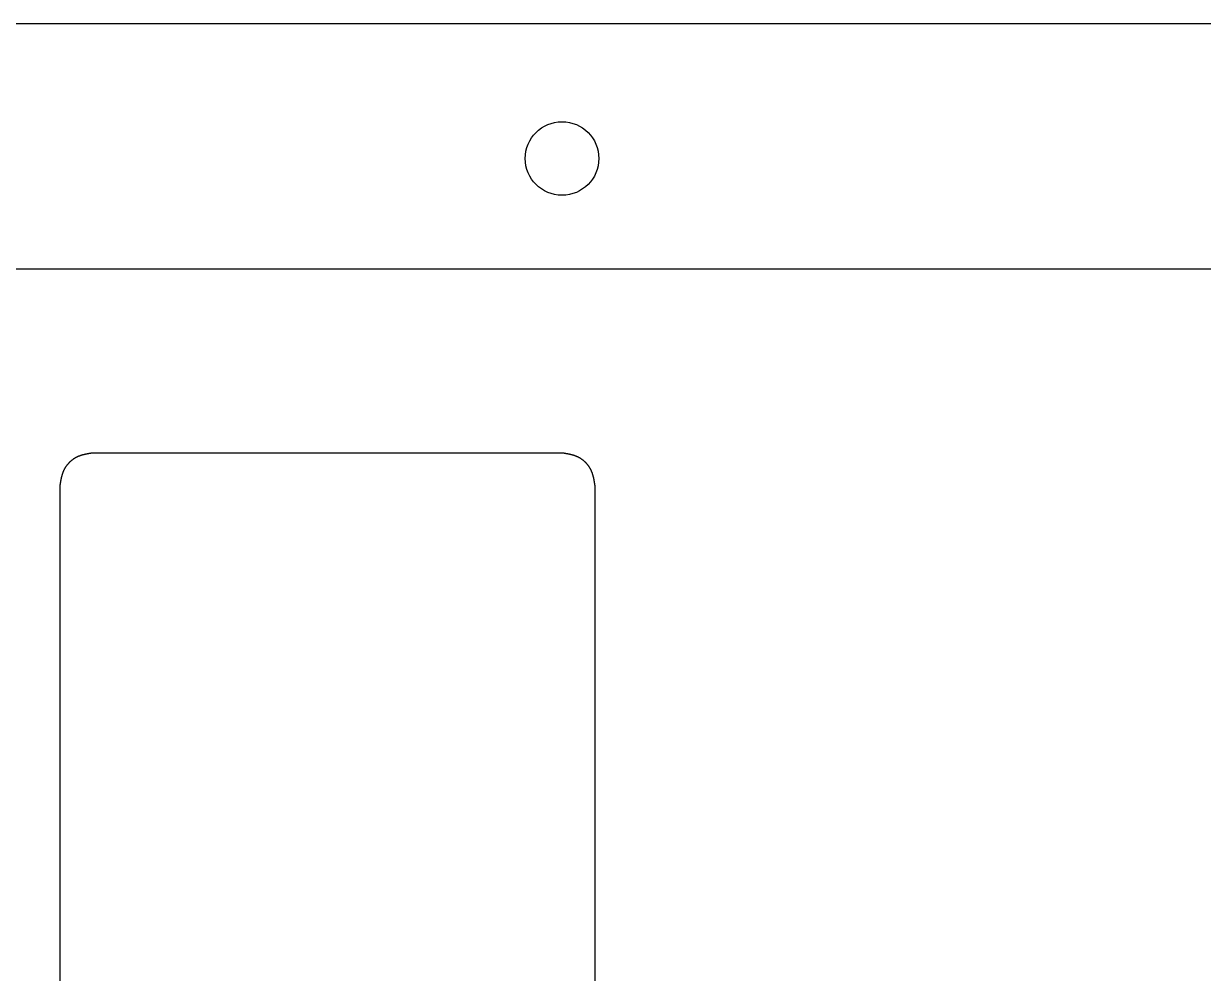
# Model space of a CAD drawing. Extents: x 63 to 788, y 423 to 1014.
# Drawn here: x 523.7 to 571.8, y 842.35 to 881.1 of the extents above; entities that cross this region are included whole.
import ezdxf

# ---------------------------------------------------------------- set-up
doc = ezdxf.new("R2010")
doc.units = 0
doc.header["$MEASUREMENT"] = 0
doc.layers.get('0').update_dxf_attribs({"linetype": 'CONTINUOUS'})
doc.layers.add('LAYER_1', color=7, linetype='CONTINUOUS')

msp = doc.modelspace()

# ---------------------------------------------------------------- linework, layer by layer
at = {"color": 1, "linetype": 'Continuous'}
msp.add_lwpolyline([(424.051, 874.094, -0.414214), (431.051, 881.094), (435.551, 881.094), (584.571, 881.094, -0.414214), (585.571, 880.094), (585.571, 879.766, 0.414214), (587.071, 878.266), (618.771, 878.266, 0.414214), (620.271, 879.766)], format="xyb", dxfattribs=at)
msp.add_lwpolyline([(608.271, 871.094), (770.79, 871.094, -0.414214), (772.29, 869.594), (772.29, 775.254, -0.414214), (770.79, 773.754), (697.651, 773.754), (602.921, 753.619), (508.191, 773.754), (435.551, 773.754, -0.414214), (434.051, 775.254), (434.051, 869.594, -0.414214), (435.551, 871.094), (597.571, 871.094)], format="xyb", close=True, dxfattribs=at)
msp.add_circle((545.65, 875.594), 1.5, dxfattribs=at)
at = {"layer": 'LAYER_1', "color": 1}
msp.add_lwpolyline([(545.661, 863.579), (545.661, 863.579)], close=True, dxfattribs=at)
for points in [[(526.512, 863.579, 0), (526.501, 863.577, 0), (526.489, 863.576, 0), (526.477, 863.574, 0), (526.465, 863.572, 0), (526.454, 863.57, 0), (526.442, 863.568, 0), (526.43, 863.566, 0), (526.419, 863.564, 0), (526.407, 863.563, 0), (526.395, 863.561, 0), (526.383, 863.559, 0), (526.372, 863.557, 0), (526.36, 863.555, 0), (526.348, 863.553, 0), (526.337, 863.551, 0), (526.325, 863.549, 0), (526.314, 863.547, 0), (526.302, 863.544, 0), (526.29, 863.542, 0), (526.279, 863.54, 0), (526.267, 863.538, 0), (526.256, 863.535, 0), (526.244, 863.533, 0), (526.233, 863.531, 0), (526.221, 863.528, 0), (526.21, 863.526, 0), (526.198, 863.523, 0), (526.187, 863.521, 0), (526.175, 863.518, 0), (526.164, 863.515, 0), (526.153, 863.513, 0), (526.141, 863.51, 0), (526.13, 863.507, 0), (526.119, 863.504, 0), (526.107, 863.501, 0), (526.096, 863.498, 0), (526.085, 863.495, 0), (526.074, 863.491, 0), (526.063, 863.488, 0), (526.051, 863.485, 0), (526.04, 863.481, 0), (526.029, 863.478, 0), (526.018, 863.474, 0), (526.007, 863.47, 0), (525.996, 863.466, 0), (525.985, 863.463, 0), (525.974, 863.459, 0), (525.964, 863.454, 0), (525.953, 863.45, 0), (525.942, 863.446, 0), (525.931, 863.442, 0), (525.921, 863.437, 0), (525.91, 863.432, 0), (525.899, 863.428, 0), (525.889, 863.423, 0), (525.878, 863.418, 0), (525.868, 863.413, 0), (525.857, 863.408, 0), (525.847, 863.403, 0), (525.837, 863.397, 0), (525.826, 863.392, 0), (525.816, 863.386, 0), (525.806, 863.38, 0), (525.796, 863.374, 0), (525.786, 863.368, 0), (525.776, 863.362, 0), (525.766, 863.356, 0), (525.756, 863.35, 0), (525.746, 863.343, 0), (525.736, 863.337, 0), (525.726, 863.33, 0), (525.716, 863.323, 0), (525.707, 863.316, 0), (525.697, 863.309, 0), (525.688, 863.302, 0), (525.678, 863.295, 0), (525.669, 863.288, 0), (525.66, 863.281, 0), (525.65, 863.273, 0), (525.641, 863.266, 0), (525.632, 863.258, 0), (525.623, 863.25, 0), (525.614, 863.242, 0), (525.605, 863.234, 0), (525.596, 863.226, 0), (525.588, 863.218, 0), (525.579, 863.21, 0), (525.571, 863.202, 0), (525.562, 863.193, 0), (525.554, 863.185, 0), (525.545, 863.176, 0), (525.537, 863.168, 0), (525.529, 863.159, 0), (525.521, 863.15, 0), (525.513, 863.141, 0), (525.505, 863.132, 0), (525.497, 863.123, 0), (525.49, 863.114, 0), (525.482, 863.105, 0), (525.475, 863.096, 0), (525.467, 863.086, 0), (525.46, 863.077, 0), (525.453, 863.068, 0), (525.446, 863.058, 0), (525.439, 863.049, 0), (525.432, 863.039, 0), (525.425, 863.029, 0), (525.419, 863.019, 0), (525.412, 863.01, 0), (525.406, 863, 0), (525.399, 862.99, 0), (525.393, 862.98, 0), (525.387, 862.97, 0), (525.381, 862.96, 0), (525.375, 862.95, 0), (525.369, 862.939, 0), (525.364, 862.929, 0), (525.358, 862.919, 0), (525.353, 862.908, 0), (525.347, 862.898, 0), (525.342, 862.888, 0), (525.337, 862.877, 0), (525.332, 862.867, 0), (525.328, 862.856, 0), (525.323, 862.845, 0), (525.318, 862.835, 0), (525.314, 862.824, 0), (525.309, 862.813, 0), (525.305, 862.803, 0), (525.301, 862.792, 0), (525.297, 862.781, 0), (525.293, 862.77, 0), (525.289, 862.759, 0), (525.285, 862.748, 0), (525.281, 862.737, 0), (525.278, 862.726, 0), (525.274, 862.715, 0), (525.271, 862.704, 0), (525.267, 862.693, 0), (525.264, 862.682, 0), (525.261, 862.671, 0), (525.257, 862.659, 0), (525.254, 862.648, 0), (525.251, 862.637, 0), (525.248, 862.626, 0), (525.245, 862.614, 0), (525.243, 862.603, 0), (525.24, 862.591, 0), (525.237, 862.58, 0), (525.234, 862.569, 0), (525.232, 862.557, 0), (525.229, 862.546, 0), (525.227, 862.534, 0), (525.224, 862.523, 0), (525.222, 862.511, 0), (525.22, 862.5, 0), (525.217, 862.488, 0), (525.215, 862.477, 0), (525.213, 862.465, 0), (525.211, 862.453, 0), (525.209, 862.442, 0), (525.207, 862.43, 0), (525.205, 862.419, 0), (525.202, 862.407, 0), (525.2, 862.395, 0), (525.198, 862.384, 0), (525.197, 862.372, 0), (525.195, 862.36, 0), (525.193, 862.349, 0), (525.191, 862.337, 0), (525.189, 862.325, 0), (525.187, 862.313, 0), (525.185, 862.302, 0), (525.183, 862.29, 0), (525.181, 862.278, 0), (525.18, 862.267, 0), (525.178, 862.255, 0), (525.176, 862.243, 0), (525.176, 861.602, 0), (525.176, 860.949, 0), (525.176, 860.296, 0), (525.176, 859.644, 0), (525.176, 858.991, 0), (525.176, 858.339, 0), (525.176, 857.686, 0), (525.176, 857.033, 0), (525.176, 856.381, 0), (525.176, 855.728, 0), (525.176, 855.076, 0), (525.176, 854.423, 0), (525.176, 853.77, 0), (525.176, 853.118, 0), (525.176, 852.465, 0), (525.176, 851.813, 0), (525.176, 851.16, 0), (525.176, 850.507, 0), (525.176, 849.855, 0), (525.176, 849.202, 0), (525.176, 848.55, 0), (525.176, 847.897, 0), (525.176, 847.244, 0), (525.176, 846.592, 0), (525.176, 845.939, 0), (525.176, 845.287, 0), (525.176, 844.634, 0), (525.176, 843.981, 0), (525.176, 843.329, 0), (525.176, 842.676, 0), (525.176, 842.024, 0)], [(546.998, 841.849, 0), (546.998, 842.502, 0), (546.998, 843.154, 0), (546.998, 843.807, 0), (546.998, 844.46, 0), (546.998, 845.112, 0), (546.998, 845.765, 0), (546.998, 846.417, 0), (546.998, 847.07, 0), (546.998, 847.723, 0), (546.998, 848.375, 0), (546.998, 849.028, 0), (546.998, 849.68, 0), (546.998, 850.333, 0), (546.998, 850.986, 0), (546.998, 851.638, 0), (546.998, 852.291, 0), (546.998, 852.943, 0), (546.998, 853.596, 0), (546.998, 854.249, 0), (546.998, 854.901, 0), (546.998, 855.554, 0), (546.998, 856.206, 0), (546.998, 856.859, 0), (546.998, 857.512, 0), (546.998, 858.164, 0), (546.998, 858.817, 0), (546.998, 859.469, 0), (546.998, 860.122, 0), (546.998, 860.775, 0), (546.998, 861.427, 0), (546.998, 862.08, 0), (546.996, 862.252, 0), (546.995, 862.263, 0), (546.993, 862.275, 0), (546.991, 862.287, 0), (546.989, 862.299, 0), (546.987, 862.31, 0), (546.985, 862.322, 0), (546.984, 862.334, 0), (546.982, 862.345, 0), (546.98, 862.357, 0), (546.978, 862.369, 0), (546.976, 862.38, 0), (546.974, 862.392, 0), (546.972, 862.404, 0), (546.97, 862.415, 0), (546.968, 862.427, 0), (546.966, 862.439, 0), (546.964, 862.45, 0), (546.961, 862.462, 0), (546.959, 862.474, 0), (546.957, 862.485, 0), (546.955, 862.497, 0), (546.952, 862.508, 0), (546.95, 862.52, 0), (546.948, 862.531, 0), (546.945, 862.543, 0), (546.943, 862.554, 0), (546.94, 862.566, 0), (546.937, 862.577, 0), (546.935, 862.588, 0), (546.932, 862.6, 0), (546.929, 862.611, 0), (546.926, 862.622, 0), (546.923, 862.634, 0), (546.92, 862.645, 0), (546.917, 862.656, 0), (546.914, 862.668, 0), (546.911, 862.679, 0), (546.908, 862.69, 0), (546.904, 862.701, 0), (546.901, 862.712, 0), (546.897, 862.723, 0), (546.894, 862.734, 0), (546.89, 862.745, 0), (546.886, 862.756, 0), (546.882, 862.767, 0), (546.878, 862.778, 0), (546.874, 862.789, 0), (546.87, 862.8, 0), (546.866, 862.81, 0), (546.861, 862.821, 0), (546.857, 862.832, 0), (546.852, 862.843, 0), (546.848, 862.853, 0), (546.843, 862.864, 0), (546.838, 862.874, 0), (546.833, 862.885, 0), (546.828, 862.895, 0), (546.822, 862.906, 0), (546.817, 862.916, 0), (546.812, 862.926, 0), (546.806, 862.937, 0), (546.8, 862.947, 0), (546.794, 862.957, 0), (546.788, 862.967, 0), (546.782, 862.977, 0), (546.776, 862.987, 0), (546.77, 862.997, 0), (546.764, 863.007, 0), (546.757, 863.017, 0), (546.75, 863.027, 0), (546.744, 863.036, 0), (546.737, 863.046, 0), (546.73, 863.056, 0), (546.723, 863.065, 0), (546.716, 863.075, 0), (546.708, 863.084, 0), (546.701, 863.093, 0), (546.694, 863.103, 0), (546.686, 863.112, 0), (546.678, 863.121, 0), (546.671, 863.13, 0), (546.663, 863.139, 0), (546.655, 863.148, 0), (546.647, 863.157, 0), (546.639, 863.165, 0), (546.631, 863.174, 0), (546.622, 863.183, 0), (546.614, 863.191, 0), (546.606, 863.199, 0), (546.597, 863.208, 0), (546.588, 863.216, 0), (546.58, 863.224, 0), (546.571, 863.232, 0), (546.562, 863.24, 0), (546.553, 863.248, 0), (546.544, 863.256, 0), (546.535, 863.263, 0), (546.526, 863.271, 0), (546.517, 863.279, 0), (546.507, 863.286, 0), (546.498, 863.293, 0), (546.489, 863.301, 0), (546.479, 863.308, 0), (546.47, 863.315, 0), (546.46, 863.322, 0), (546.45, 863.328, 0), (546.441, 863.335, 0), (546.431, 863.342, 0), (546.421, 863.348, 0), (546.411, 863.354, 0), (546.401, 863.361, 0), (546.391, 863.367, 0), (546.381, 863.373, 0), (546.371, 863.379, 0), (546.36, 863.384, 0), (546.35, 863.39, 0), (546.34, 863.396, 0), (546.33, 863.401, 0), (546.319, 863.406, 0), (546.309, 863.412, 0), (546.298, 863.417, 0), (546.288, 863.422, 0), (546.277, 863.426, 0), (546.267, 863.431, 0), (546.256, 863.436, 0), (546.245, 863.44, 0), (546.235, 863.445, 0), (546.224, 863.449, 0), (546.213, 863.453, 0), (546.202, 863.457, 0), (546.191, 863.462, 0), (546.18, 863.465, 0), (546.169, 863.469, 0), (546.158, 863.473, 0), (546.147, 863.477, 0), (546.136, 863.48, 0), (546.125, 863.484, 0), (546.114, 863.487, 0), (546.103, 863.491, 0), (546.092, 863.494, 0), (546.081, 863.497, 0), (546.069, 863.5, 0), (546.058, 863.503, 0), (546.047, 863.506, 0), (546.036, 863.509, 0), (546.024, 863.512, 0), (546.013, 863.515, 0), (546.002, 863.517, 0), (545.99, 863.52, 0), (545.979, 863.523, 0), (545.967, 863.525, 0), (545.956, 863.528, 0), (545.944, 863.53, 0), (545.933, 863.533, 0), (545.921, 863.535, 0), (545.91, 863.537, 0), (545.898, 863.539, 0), (545.887, 863.542, 0), (545.875, 863.544, 0), (545.863, 863.546, 0), (545.852, 863.548, 0), (545.84, 863.55, 0), (545.828, 863.552, 0), (545.817, 863.554, 0), (545.805, 863.556, 0), (545.793, 863.558, 0), (545.782, 863.56, 0), (545.77, 863.562, 0), (545.758, 863.564, 0), (545.747, 863.566, 0), (545.735, 863.568, 0), (545.723, 863.57, 0), (545.712, 863.571, 0), (545.7, 863.573, 0), (545.688, 863.575, 0), (545.676, 863.577, 0), (545.665, 863.579, 0), (545.498, 863.579, 0), (545.274, 863.579, 0), (545.051, 863.579, 0), (544.828, 863.579, 0), (544.604, 863.579, 0), (544.381, 863.579, 0), (544.158, 863.579, 0), (543.934, 863.579, 0), (543.711, 863.579, 0), (543.488, 863.579, 0), (543.264, 863.579, 0), (543.041, 863.579, 0), (542.818, 863.579, 0), (542.594, 863.579, 0), (542.371, 863.579, 0), (542.147, 863.579, 0), (541.924, 863.579, 0), (541.701, 863.579, 0), (541.477, 863.579, 0), (541.254, 863.579, 0), (541.031, 863.579, 0), (540.807, 863.579, 0), (540.584, 863.579, 0), (540.361, 863.579, 0), (540.137, 863.579, 0), (539.914, 863.579, 0), (539.69, 863.579, 0), (539.467, 863.579, 0), (539.244, 863.579, 0), (539.02, 863.579, 0), (538.797, 863.579, 0), (538.574, 863.579, 0), (538.35, 863.579, 0), (538.127, 863.579, 0), (537.904, 863.579, 0), (537.68, 863.579, 0), (537.457, 863.579, 0), (537.234, 863.579, 0), (537.01, 863.579, 0), (536.787, 863.579, 0), (536.563, 863.579, 0), (536.34, 863.579, 0), (536.117, 863.579, 0), (535.893, 863.579, 0), (535.67, 863.579, 0), (535.447, 863.579, 0), (535.223, 863.579, 0), (535, 863.579, 0), (534.777, 863.579, 0), (534.553, 863.579, 0), (534.33, 863.579, 0), (534.107, 863.579, 0), (533.883, 863.579, 0), (533.66, 863.579, 0), (533.436, 863.579, 0), (533.213, 863.579, 0), (532.99, 863.579, 0), (532.766, 863.579, 0), (532.543, 863.579, 0), (532.32, 863.579, 0), (532.096, 863.579, 0), (531.873, 863.579, 0), (531.65, 863.579, 0), (531.426, 863.579, 0), (531.203, 863.579, 0), (530.98, 863.579, 0), (530.756, 863.579, 0), (530.533, 863.579, 0), (530.309, 863.579, 0), (530.086, 863.579, 0), (529.863, 863.579, 0), (529.639, 863.579, 0), (529.416, 863.579, 0), (529.193, 863.579, 0), (528.969, 863.579, 0), (528.746, 863.579, 0), (528.523, 863.579, 0), (528.299, 863.579, 0), (528.076, 863.579, 0), (527.852, 863.579, 0), (527.629, 863.579, 0), (527.406, 863.579, 0), (527.182, 863.579, 0), (526.959, 863.579, 0), (526.736, 863.579, 0), (526.512, 863.579, 0)]]:
    msp.add_polyline3d(points, dxfattribs=at)

doc.saveas('drawing.dxf')
